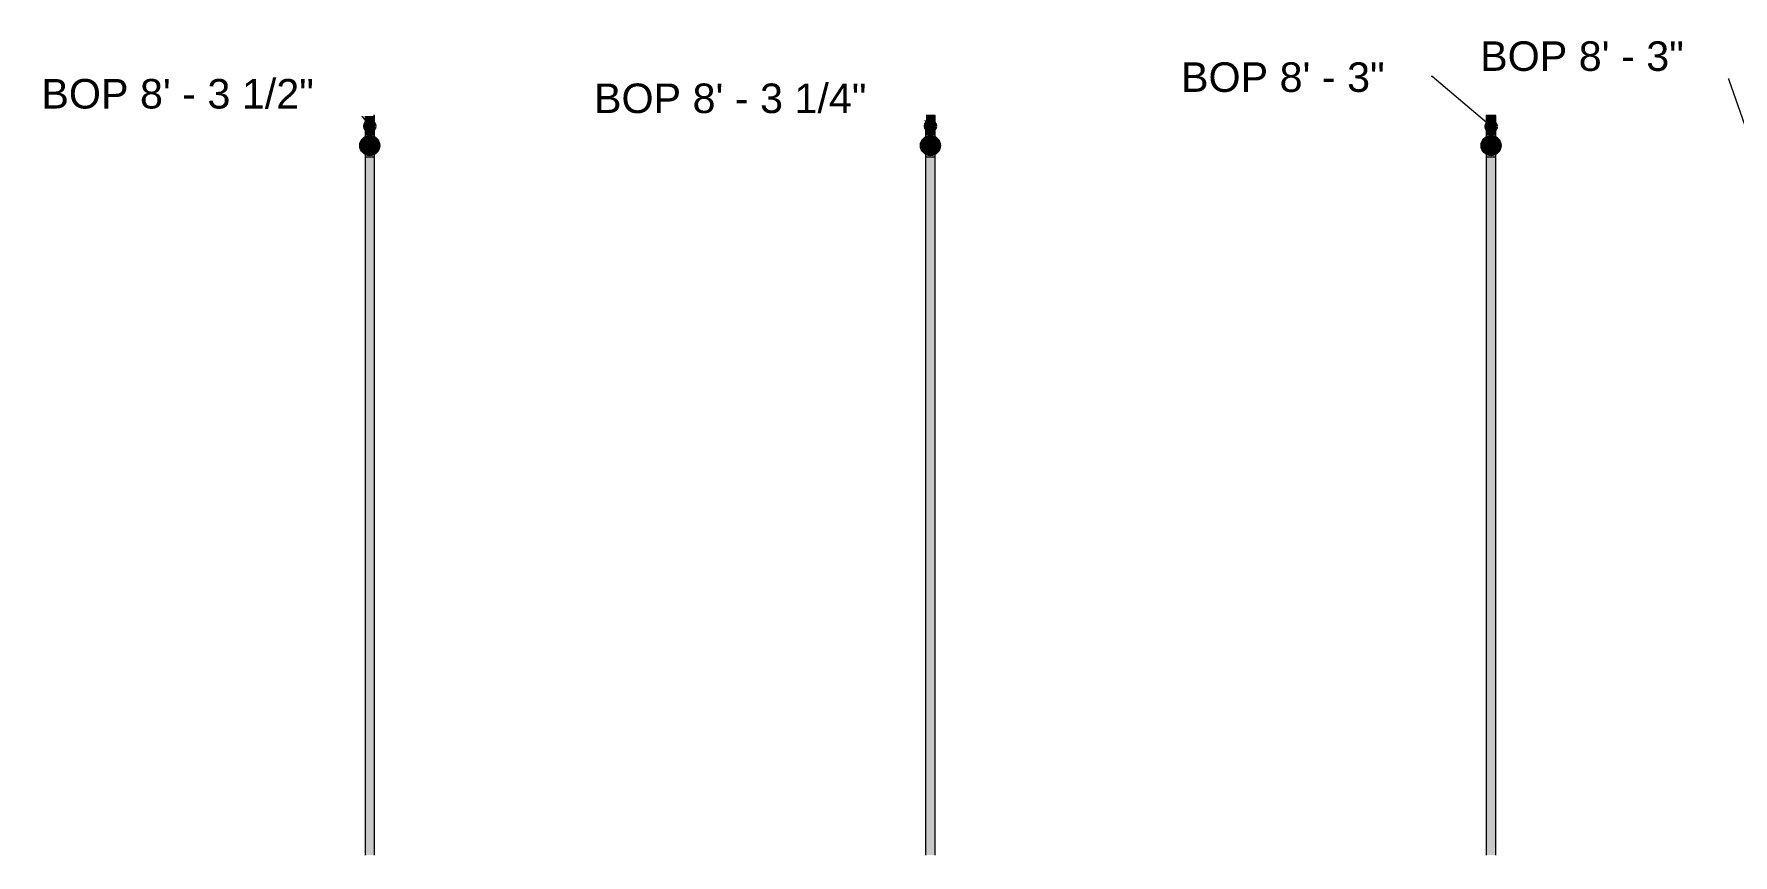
# Model space of a CAD drawing. Header units: inches. Extents: x -3385 to 41, y 7 to 1342.
# Drawn here: x -1247.1 to -907.7, y 350 to 514 of the extents above; entities that cross this region are included whole.
import ezdxf

# ---------------------------------------------------------------- set-up
doc = ezdxf.new("R2010")
doc.units = ezdxf.units.IN
doc.header["$MEASUREMENT"] = 0
for name, color, linetype, lineweight in [('A-ANNO-NOTE', 131, 'Continuous', 9), ('G-ANNO-DIMS', 111, 'Continuous', 9), ('P-PIPE', 3, 'Continuous', 9), ('P-PIPE-CNTR', 3, 'Continuous', 9)]:
    doc.layers.add(name, color=color, linetype=linetype, lineweight=lineweight)
doc.styles.add('Arial', font='arial.ttf', dxfattribs={"height": 5.901198})

msp = doc.modelspace()

# ---------------------------------------------------------------- hatches: boundary and pattern name
at = {"layer": 'A-ANNO-NOTE'}
h = msp.add_hatch(color=256, dxfattribs=at)
edge = h.paths.add_edge_path(flags=0)
edge.add_arc((-1180, 491.743), 2, 0, 360)
for points in [[(-1180, 489.743), (-1179, 490.011), (-1178.268, 490.743), (-1178, 491.743), (-1178.268, 492.743), (-1179, 493.475), (-1180, 493.743), (-1181, 493.475), (-1181.732, 492.743), (-1182, 491.743), (-1181.732, 490.743), (-1181, 490.011)], [(-1068, 489.743), (-1067, 490.011), (-1066.268, 490.743), (-1066, 491.743), (-1066.268, 492.743), (-1067, 493.475), (-1068, 493.743), (-1069, 493.475), (-1069.732, 492.743), (-1070, 491.743), (-1069.732, 490.743), (-1069, 490.011)], [(-956, 489.743), (-955, 490.011), (-954.268, 490.743), (-954, 491.743), (-954.268, 492.743), (-955, 493.475), (-956, 493.743), (-957, 493.475), (-957.732, 492.743), (-958, 491.743), (-957.732, 490.743), (-957, 490.011)]]:
    msp.add_hatch(color=256, dxfattribs=at).paths.add_polyline_path(points, flags=0)
h = msp.add_hatch(color=256, dxfattribs=at)
edge = h.paths.add_edge_path(flags=0)
edge.add_arc((-1068, 491.743), 2, 0, 360)
h = msp.add_hatch(color=256, dxfattribs=at)
edge = h.paths.add_edge_path(flags=0)
edge.add_arc((-956, 491.743), 2, 0, 360)
at = {"layer": 'P-PIPE'}
for points in [[(-1180, 493.983), (-1180, 497.739), (-1180.95, 497.743), (-1180.95, 493.987), (-1180.474, 493.984), (-1180.246, 493.983)], [(-1180, 493.983), (-1179.05, 493.996), (-1179.05, 497.743), (-1179.525, 497.74), (-1180, 497.739), (-1180, 493.996)], [(-1068, 493.983), (-1068, 497.739), (-1068.95, 497.743), (-1068.95, 493.987), (-1068.474, 493.984), (-1068.246, 493.983)], [(-1068, 493.983), (-1067.05, 493.996), (-1067.05, 497.743), (-1067.525, 497.74), (-1068, 497.739), (-1068, 493.996)], [(-956, 493.983), (-956, 497.739), (-956.95, 497.743), (-956.95, 493.987), (-956.474, 493.984), (-956.246, 493.983)], [(-956, 493.983), (-955.05, 493.996), (-955.05, 497.743), (-955.525, 497.74), (-956, 497.739), (-956, 493.996)], [(-1180, 490.793), (-1179.754, 490.825), (-1179.525, 490.92), (-1179.328, 491.071), (-1179.177, 491.268), (-1179.082, 491.497), (-1179.05, 491.743), (-1179.082, 491.989), (-1179.177, 492.218), (-1179.328, 492.415), (-1179.525, 492.566), (-1179.754, 492.66), (-1180, 492.693), (-1180.246, 492.66), (-1180.475, 492.566), (-1180.672, 492.415), (-1180.823, 492.218), (-1180.918, 491.989), (-1180.95, 491.743), (-1180.918, 491.497), (-1180.823, 491.268), (-1180.672, 491.071), (-1180.475, 490.92), (-1180.246, 490.825)], [(-1068, 490.793), (-1067.754, 490.825), (-1067.525, 490.92), (-1067.328, 491.071), (-1067.177, 491.268), (-1067.082, 491.497), (-1067.05, 491.743), (-1067.082, 491.989), (-1067.177, 492.218), (-1067.328, 492.415), (-1067.525, 492.566), (-1067.754, 492.66), (-1068, 492.693), (-1068.246, 492.66), (-1068.475, 492.566), (-1068.672, 492.415), (-1068.823, 492.218), (-1068.918, 491.989), (-1068.95, 491.743), (-1068.918, 491.497), (-1068.823, 491.268), (-1068.672, 491.071), (-1068.475, 490.92), (-1068.246, 490.825)], [(-956, 490.793), (-955.754, 490.825), (-955.525, 490.92), (-955.328, 491.071), (-955.177, 491.268), (-955.082, 491.497), (-955.05, 491.743), (-955.082, 491.989), (-955.177, 492.218), (-955.328, 492.415), (-955.525, 492.566), (-955.754, 492.66), (-956, 492.693), (-956.246, 492.66), (-956.475, 492.566), (-956.672, 492.415), (-956.823, 492.218), (-956.918, 491.989), (-956.95, 491.743), (-956.918, 491.497), (-956.823, 491.268), (-956.672, 491.071), (-956.475, 490.92), (-956.246, 490.825)], [(-1180, 349.983), (-1179.05, 349.987), (-1179.05, 489.499), (-1179.525, 489.496), (-1180, 489.495), (-1180, 356.541)], [(-1068, 349.983), (-1067.05, 349.987), (-1067.05, 489.499), (-1067.525, 489.496), (-1068, 489.495), (-1068, 356.541)], [(-956, 349.983), (-955.05, 349.987), (-955.05, 489.499), (-955.525, 489.496), (-956, 489.495), (-956, 356.541)]]:
    msp.add_hatch(color=256, dxfattribs=at).paths.add_polyline_path(points, flags=0)
h = msp.add_hatch(color=256, dxfattribs=at)
h.paths.add_polyline_path([(-1180, 489.495), (-1180.004, 490.793), (-1180.254, 490.827), (-1180.477, 490.921), (-1180.674, 491.073), (-1180.841, 491.31), (-1180.879, 491.381), (-1180.933, 491.56), (-1180.951, 491.743), (-1180.951, 489.499), (-1180.475, 489.496), (-1180.246, 489.495)], flags=0)
h.paths.add_polyline_path([(-1180.951, 491.743), (-1180.918, 491.992), (-1180.788, 492.276), (-1180.655, 492.433), (-1180.443, 492.58), (-1180.243, 492.662), (-1180, 492.694), (-1180, 493.983), (-1180.951, 493.987), (-1180.951, 491.908)], flags=0)
h = msp.add_hatch(color=256, dxfattribs=at)
h.paths.add_polyline_path([(-1180, 490.792), (-1179.753, 490.825), (-1179.524, 490.92), (-1179.327, 491.072), (-1179.176, 491.269), (-1179.082, 491.498), (-1179.05, 491.747), (-1179.082, 491.99), (-1179.178, 492.22), (-1179.329, 492.416), (-1179.528, 492.568), (-1179.756, 492.662), (-1180.008, 492.693), (-1180.249, 492.66), (-1180.479, 492.564), (-1180.674, 492.413), (-1180.825, 492.214), (-1180.919, 491.985), (-1180.95, 491.735), (-1180.917, 491.493), (-1180.821, 491.265), (-1180.67, 491.069), (-1180.473, 490.919), (-1180.244, 490.824), (-1180.001, 490.792)], flags=0)
h.paths.add_polyline_path([(-1180, 490.793), (-1180.251, 490.827), (-1180.475, 490.92), (-1180.676, 491.076), (-1180.823, 491.268), (-1180.919, 491.505), (-1180.95, 491.743), (-1180.914, 491.997), (-1180.823, 492.218), (-1180.665, 492.42), (-1180.475, 492.566), (-1180.238, 492.661), (-1180, 492.693), (-1179.748, 492.658), (-1179.525, 492.566), (-1179.325, 492.411), (-1179.177, 492.218), (-1179.082, 491.989), (-1179.05, 491.741), (-1179.083, 491.494), (-1179.177, 491.268), (-1179.328, 491.071), (-1179.526, 490.92), (-1179.755, 490.825)], flags=0)
h = msp.add_hatch(color=256, dxfattribs=at)
h.paths.add_polyline_path([(-1179.05, 491.743), (-1179.05, 493.987), (-1179.525, 493.984), (-1180, 493.983), (-1179.992, 492.693), (-1179.746, 492.659), (-1179.524, 492.566), (-1179.327, 492.414), (-1179.16, 492.177), (-1179.121, 492.105), (-1179.067, 491.926), (-1179.05, 491.748)], flags=0)
h.paths.add_polyline_path([(-1180, 489.495), (-1179.05, 489.499), (-1179.05, 491.738), (-1179.082, 491.496), (-1179.213, 491.21), (-1179.346, 491.053), (-1179.539, 490.914), (-1179.754, 490.825), (-1180, 490.792), (-1180, 490.683)], flags=0)
h = msp.add_hatch(color=256, dxfattribs=at)
h.paths.add_polyline_path([(-1068, 489.495), (-1068.004, 490.793), (-1068.254, 490.827), (-1068.477, 490.921), (-1068.674, 491.073), (-1068.841, 491.31), (-1068.879, 491.381), (-1068.933, 491.56), (-1068.951, 491.743), (-1068.951, 489.499), (-1068.475, 489.496), (-1068.246, 489.495)], flags=0)
h.paths.add_polyline_path([(-1068.951, 491.743), (-1068.918, 491.992), (-1068.788, 492.276), (-1068.655, 492.433), (-1068.443, 492.58), (-1068.243, 492.662), (-1068, 492.694), (-1068, 493.983), (-1068.951, 493.987), (-1068.951, 491.908)], flags=0)
h = msp.add_hatch(color=256, dxfattribs=at)
h.paths.add_polyline_path([(-1068, 490.792), (-1067.753, 490.825), (-1067.524, 490.92), (-1067.327, 491.072), (-1067.176, 491.269), (-1067.082, 491.498), (-1067.05, 491.747), (-1067.082, 491.99), (-1067.178, 492.22), (-1067.329, 492.416), (-1067.528, 492.568), (-1067.756, 492.662), (-1068.008, 492.693), (-1068.249, 492.66), (-1068.479, 492.564), (-1068.674, 492.413), (-1068.825, 492.214), (-1068.919, 491.985), (-1068.95, 491.735), (-1068.917, 491.493), (-1068.821, 491.265), (-1068.67, 491.069), (-1068.473, 490.919), (-1068.244, 490.824), (-1068.001, 490.792)], flags=0)
h.paths.add_polyline_path([(-1068, 490.793), (-1068.251, 490.827), (-1068.475, 490.92), (-1068.676, 491.076), (-1068.823, 491.268), (-1068.919, 491.505), (-1068.95, 491.743), (-1068.914, 491.997), (-1068.823, 492.218), (-1068.665, 492.42), (-1068.475, 492.566), (-1068.238, 492.661), (-1068, 492.693), (-1067.748, 492.658), (-1067.525, 492.566), (-1067.325, 492.411), (-1067.177, 492.218), (-1067.082, 491.989), (-1067.05, 491.741), (-1067.083, 491.494), (-1067.177, 491.268), (-1067.328, 491.071), (-1067.526, 490.92), (-1067.755, 490.825)], flags=0)
h = msp.add_hatch(color=256, dxfattribs=at)
h.paths.add_polyline_path([(-1067.05, 491.743), (-1067.05, 493.987), (-1067.525, 493.984), (-1068, 493.983), (-1067.992, 492.693), (-1067.746, 492.659), (-1067.524, 492.566), (-1067.327, 492.414), (-1067.16, 492.177), (-1067.121, 492.105), (-1067.067, 491.926), (-1067.05, 491.748)], flags=0)
h.paths.add_polyline_path([(-1068, 489.495), (-1067.05, 489.499), (-1067.05, 491.738), (-1067.082, 491.496), (-1067.213, 491.21), (-1067.346, 491.053), (-1067.539, 490.914), (-1067.754, 490.825), (-1068, 490.792), (-1068, 490.683)], flags=0)
h = msp.add_hatch(color=256, dxfattribs=at)
h.paths.add_polyline_path([(-956, 489.495), (-956.004, 490.793), (-956.254, 490.827), (-956.477, 490.921), (-956.674, 491.073), (-956.841, 491.31), (-956.879, 491.381), (-956.933, 491.56), (-956.951, 491.743), (-956.951, 489.499), (-956.475, 489.496), (-956.246, 489.495)], flags=0)
h.paths.add_polyline_path([(-956.951, 491.743), (-956.918, 491.992), (-956.788, 492.276), (-956.655, 492.433), (-956.443, 492.58), (-956.243, 492.662), (-956, 492.694), (-956, 493.983), (-956.951, 493.987), (-956.951, 491.908)], flags=0)
h = msp.add_hatch(color=256, dxfattribs=at)
h.paths.add_polyline_path([(-956, 490.792), (-955.753, 490.825), (-955.524, 490.92), (-955.327, 491.072), (-955.176, 491.269), (-955.082, 491.498), (-955.05, 491.747), (-955.082, 491.99), (-955.178, 492.22), (-955.329, 492.416), (-955.528, 492.568), (-955.756, 492.662), (-956.008, 492.693), (-956.249, 492.66), (-956.479, 492.564), (-956.674, 492.413), (-956.825, 492.214), (-956.919, 491.985), (-956.95, 491.735), (-956.917, 491.493), (-956.821, 491.265), (-956.67, 491.069), (-956.473, 490.919), (-956.244, 490.824), (-956.001, 490.792)], flags=0)
h.paths.add_polyline_path([(-956, 490.793), (-956.251, 490.827), (-956.475, 490.92), (-956.676, 491.076), (-956.823, 491.268), (-956.919, 491.505), (-956.95, 491.743), (-956.914, 491.997), (-956.823, 492.218), (-956.665, 492.42), (-956.475, 492.566), (-956.238, 492.661), (-956, 492.693), (-955.748, 492.658), (-955.525, 492.566), (-955.325, 492.411), (-955.177, 492.218), (-955.082, 491.989), (-955.05, 491.741), (-955.083, 491.494), (-955.177, 491.268), (-955.328, 491.071), (-955.526, 490.92), (-955.755, 490.825)], flags=0)
h = msp.add_hatch(color=256, dxfattribs=at)
h.paths.add_polyline_path([(-955.05, 491.743), (-955.05, 493.987), (-955.525, 493.984), (-956, 493.983), (-955.992, 492.693), (-955.746, 492.659), (-955.524, 492.566), (-955.327, 492.414), (-955.16, 492.177), (-955.121, 492.105), (-955.067, 491.926), (-955.05, 491.748)], flags=0)
h.paths.add_polyline_path([(-956, 489.495), (-955.05, 489.499), (-955.05, 491.738), (-955.082, 491.496), (-955.213, 491.21), (-955.346, 491.053), (-955.539, 490.914), (-955.754, 490.825), (-956, 490.792), (-956, 490.683)], flags=0)
h = msp.add_hatch(color=256, dxfattribs=at)
h.paths.add_polyline_path([(-1180.673, 349.984), (-1180.673, 349.985), (-1180.673, 356.541)], flags=0)
h.paths.add_polyline_path([(-1180, 349.983), (-1180, 489.495), (-1180.95, 489.498), (-1180.95, 349.987), (-1180.474, 349.984), (-1180.246, 349.983)], flags=0)
h = msp.add_hatch(color=256, dxfattribs=at)
h.paths.add_polyline_path([(-1068.673, 349.984), (-1068.673, 349.985), (-1068.673, 356.541)], flags=0)
h.paths.add_polyline_path([(-1068, 349.983), (-1068, 489.495), (-1068.95, 489.498), (-1068.95, 349.987), (-1068.474, 349.984), (-1068.246, 349.983)], flags=0)
h = msp.add_hatch(color=256, dxfattribs=at)
h.paths.add_polyline_path([(-956.673, 349.984), (-956.673, 349.985), (-956.673, 356.541)], flags=0)
h.paths.add_polyline_path([(-956, 349.983), (-956, 489.495), (-956.95, 489.498), (-956.95, 349.987), (-956.474, 349.984), (-956.246, 349.983)], flags=0)

# ---------------------------------------------------------------- linework, layer by layer
at = {"layer": 'A-ANNO-NOTE'}
for p, q in [((-1181.732, 492.743), (-1182, 491.743)), ((-1181, 493.475), (-1181.732, 492.743)), ((-1180, 493.743), (-1181, 493.475)), ((-1179, 493.475), (-1180, 493.743)), ((-1178.268, 492.743), (-1179, 493.475)), ((-1178, 491.743), (-1178.268, 492.743)), ((-1069.732, 492.743), (-1070, 491.743)), ((-1069, 493.475), (-1069.732, 492.743)), ((-1068, 493.743), (-1069, 493.475)), ((-1067, 493.475), (-1068, 493.743)), ((-1066.268, 492.743), (-1067, 493.475)), ((-1066, 491.743), (-1066.268, 492.743)), ((-957.732, 492.743), (-958, 491.743)), ((-957, 493.475), (-957.732, 492.743)), ((-956, 493.743), (-957, 493.475)), ((-955, 493.475), (-956, 493.743)), ((-954.268, 492.743), (-955, 493.475)), ((-954, 491.743), (-954.268, 492.743)), ((-1182, 491.743), (-1181.732, 490.743)), ((-1181.732, 490.743), (-1181, 490.011)), ((-1181, 490.011), (-1180, 489.743)), ((-1180, 489.743), (-1179, 490.011)), ((-1179, 490.011), (-1178.268, 490.743)), ((-1178.268, 490.743), (-1178, 491.743)), ((-1070, 491.743), (-1069.732, 490.743)), ((-1069.732, 490.743), (-1069, 490.011)), ((-1069, 490.011), (-1068, 489.743)), ((-1068, 489.743), (-1067, 490.011)), ((-1067, 490.011), (-1066.268, 490.743)), ((-1066.268, 490.743), (-1066, 491.743)), ((-958, 491.743), (-957.732, 490.743)), ((-957.732, 490.743), (-957, 490.011)), ((-957, 490.011), (-956, 489.743)), ((-956, 489.743), (-955, 490.011)), ((-955, 490.011), (-954.268, 490.743)), ((-954.268, 490.743), (-954, 491.743))]:
    msp.add_line(p, q, dxfattribs=at)
for centre in [(-1180, 491.743), (-1068, 491.743), (-956, 491.743)]:
    msp.add_circle(centre, 2, dxfattribs=at)
at = {"layer": 'G-ANNO-DIMS'}
for p, q in [((-910.167, 509.765), (-916.303, 509.765)), ((-905.337, 495.896), (-910.167, 509.765)), ((-967.735, 505.57), (-976.063, 505.57)), ((-1184.92, 502.246), (-1190.043, 502.246)), ((-1180, 495.629), (-1184.92, 502.246)), ((-1073.685, 501.338), (-1079.653, 501.338)), ((-1068, 495.653), (-1073.685, 501.338))]:
    msp.add_line(p, q, dxfattribs=at)
at = {"layer": 'G-ANNO-DIMS', "lineweight": 50}
for centre in [(-1180, 495.629), (-1068, 495.653), (-956, 495.549)]:
    msp.add_circle(centre, 1, dxfattribs=at)
at = {"layer": 'P-PIPE'}
for p, q in [((-1180.95, 497.743), (-1180.95, 493.987)), ((-1179.05, 493.987), (-1179.05, 497.743)), ((-1068.95, 497.743), (-1068.95, 493.987)), ((-1067.05, 493.987), (-1067.05, 497.743)), ((-956.95, 497.743), (-956.95, 493.987)), ((-955.05, 493.987), (-955.05, 497.743)), ((-1180.951, 493.987), (-1180.951, 489.499)), ((-1179.05, 489.499), (-1179.05, 493.987)), ((-1068.951, 493.987), (-1068.951, 489.499)), ((-1067.05, 489.499), (-1067.05, 493.987)), ((-956.951, 493.987), (-956.951, 489.499)), ((-955.05, 489.499), (-955.05, 493.987)), ((-1180.95, 489.499), (-1180.95, 349.987)), ((-1179.05, 349.987), (-1179.05, 489.499)), ((-1068.95, 489.499), (-1068.95, 349.987)), ((-1067.05, 349.987), (-1067.05, 489.499)), ((-956.95, 489.499), (-956.95, 349.987)), ((-955.05, 349.987), (-955.05, 489.499))]:
    msp.add_line(p, q, dxfattribs=at)
for centre, radius, start, end in [((-1180, 491.743), 0.95, 0, 180), ((-1180, 492.218), 0.475, 270, 90), ((-1068, 491.743), 0.95, 0, 180), ((-1068, 492.218), 0.475, 270, 90), ((-956, 491.743), 0.95, 0, 180), ((-956, 492.218), 0.475, 270, 90), ((-1180, 491.743), 0.95, 180, 0), ((-1180, 491.268), 0.475, 90, 270), ((-1068, 491.743), 0.95, 180, 0), ((-1068, 491.268), 0.475, 90, 270), ((-956, 491.743), 0.95, 180, 0), ((-956, 491.268), 0.475, 90, 270)]:
    msp.add_arc(centre, radius, start, end, dxfattribs=at)
for centre, major_axis, start_param, end_param in [((-1180, 497.743), (0.95, 0), 1.5707963, 3.1415927), ((-1180, 497.743), (0.95, 0), 3.1415927, 4.712389), ((-1180, 497.743), (0.95, 0), 0, 1.5707963), ((-1180, 497.743), (0.95, 0), 4.712389, 6.2831853), ((-1068, 497.743), (0.95, 0), 1.5707963, 3.1415927), ((-1068, 497.743), (0.95, 0), 3.1415927, 4.712389), ((-1068, 497.743), (0.95, 0), 0, 1.5707963), ((-1068, 497.743), (0.95, 0), 4.712389, 6.2831853), ((-956, 497.743), (0.95, 0), 1.5707963, 3.1415927), ((-956, 497.743), (0.95, 0), 3.1415927, 4.712389), ((-956, 497.743), (0.95, 0), 0, 1.5707963), ((-956, 497.743), (0.95, 0), 4.712389, 6.2831853), ((-1180, 493.987), (0.951, 0), 3.1415927, 3.403392), ((-1180, 493.987), (0.951, 0), 3.4054884, 3.6651914), ((-1180, 493.987), (0.95, 0), 3.6651914, 3.9260253), ((-1180, 493.987), (0.951, 0), 3.6663729, 3.9269908), ((-1180, 493.987), (0.95, 0), 3.9269908, 4.1882663), ((-1180, 493.987), (0.951, 0), 3.9277311, 4.1887902), ((-1180, 493.987), (0.95, 0), 4.1887902, 4.4503567), ((-1180, 493.987), (0.951, 0), 4.1892397, 4.4505896), ((-1180, 493.987), (0.95, 0), 4.4505896, 4.712389), ((-1180, 493.987), (0.951, 0), 4.4508064, 4.712389), ((-1180, 493.987), (0.951, 0), 4.712389, 5.758405), ((-1180, 493.987), (0.95, 0), 4.712389, 4.9741884), ((-1180, 493.987), (0.95, 0), 4.9744212, 5.2359878), ((-1180, 493.987), (0.95, 0), 5.2365116, 5.4977871), ((-1180, 493.987), (0.95, 0), 5.4987526, 5.7595865), ((-1180, 493.987), (0.951, 0), 5.7595865, 6.2831853), ((-1068, 493.987), (0.951, 0), 3.1415927, 3.403392), ((-1068, 493.987), (0.951, 0), 3.4054884, 3.6651914), ((-1068, 493.987), (0.95, 0), 3.6651914, 3.9260253), ((-1068, 493.987), (0.951, 0), 3.6663729, 3.9269908), ((-1068, 493.987), (0.95, 0), 3.9269908, 4.1882663), ((-1068, 493.987), (0.951, 0), 3.9277311, 4.1887902), ((-1068, 493.987), (0.95, 0), 4.1887902, 4.4503567), ((-1068, 493.987), (0.951, 0), 4.1892397, 4.4505896), ((-1068, 493.987), (0.95, 0), 4.4505896, 4.712389), ((-1068, 493.987), (0.951, 0), 4.4508064, 4.712389), ((-1068, 493.987), (0.951, 0), 4.712389, 5.758405), ((-1068, 493.987), (0.95, 0), 4.712389, 4.9741884), ((-1068, 493.987), (0.95, 0), 4.9744212, 5.2359878), ((-1068, 493.987), (0.95, 0), 5.2365116, 5.4977871), ((-1068, 493.987), (0.95, 0), 5.4987526, 5.7595865), ((-1068, 493.987), (0.951, 0), 5.7595865, 6.2831853), ((-956, 493.987), (0.951, 0), 3.1415927, 3.403392), ((-956, 493.987), (0.951, 0), 3.4054884, 3.6651914), ((-956, 493.987), (0.95, 0), 3.6651914, 3.9260253), ((-956, 493.987), (0.951, 0), 3.6663729, 3.9269908), ((-956, 493.987), (0.95, 0), 3.9269908, 4.1882663), ((-956, 493.987), (0.951, 0), 3.9277311, 4.1887902), ((-956, 493.987), (0.95, 0), 4.1887902, 4.4503567), ((-956, 493.987), (0.951, 0), 4.1892397, 4.4505896), ((-956, 493.987), (0.95, 0), 4.4505896, 4.712389), ((-956, 493.987), (0.951, 0), 4.4508064, 4.712389), ((-956, 493.987), (0.951, 0), 4.712389, 5.758405), ((-956, 493.987), (0.95, 0), 4.712389, 4.9741884), ((-956, 493.987), (0.95, 0), 4.9744212, 5.2359878), ((-956, 493.987), (0.95, 0), 5.2365116, 5.4977871), ((-956, 493.987), (0.95, 0), 5.4987526, 5.7595865), ((-956, 493.987), (0.951, 0), 5.7595865, 6.2831853), ((-1180, 489.499), (0.951, 0), 3.1415927, 4.712389), ((-1180, 489.499), (0.95, 0), 3.6651914, 3.9260253), ((-1180, 489.499), (0.95, 0), 3.9269908, 4.1882663), ((-1180, 489.499), (0.95, 0), 4.1887902, 4.4503567), ((-1180, 489.499), (0.95, 0), 4.4505896, 4.712389), ((-1180, 489.499), (0.951, 0), 4.712389, 6.2831853), ((-1180, 489.499), (0.95, 0), 4.712389, 4.9741884), ((-1180, 489.499), (0.95, 0), 4.9744212, 5.2359878), ((-1180, 489.499), (0.95, 0), 5.2365116, 5.4977871), ((-1180, 489.499), (0.95, 0), 5.4987526, 5.7595865), ((-1068, 489.499), (0.951, 0), 3.1415927, 4.712389), ((-1068, 489.499), (0.95, 0), 3.6651914, 3.9260253), ((-1068, 489.499), (0.95, 0), 3.9269908, 4.1882663), ((-1068, 489.499), (0.95, 0), 4.1887902, 4.4503567), ((-1068, 489.499), (0.95, 0), 4.4505896, 4.712389), ((-1068, 489.499), (0.951, 0), 4.712389, 6.2831853), ((-1068, 489.499), (0.95, 0), 4.712389, 4.9741884), ((-1068, 489.499), (0.95, 0), 4.9744212, 5.2359878), ((-1068, 489.499), (0.95, 0), 5.2365116, 5.4977871), ((-1068, 489.499), (0.95, 0), 5.4987526, 5.7595865), ((-956, 489.499), (0.951, 0), 3.1415927, 4.712389), ((-956, 489.499), (0.95, 0), 3.6651914, 3.9260253), ((-956, 489.499), (0.95, 0), 3.9269908, 4.1882663), ((-956, 489.499), (0.95, 0), 4.1887902, 4.4503567), ((-956, 489.499), (0.95, 0), 4.4505896, 4.712389), ((-956, 489.499), (0.951, 0), 4.712389, 6.2831853), ((-956, 489.499), (0.95, 0), 4.712389, 4.9741884), ((-956, 489.499), (0.95, 0), 4.9744212, 5.2359878), ((-956, 489.499), (0.95, 0), 5.2365116, 5.4977871), ((-956, 489.499), (0.95, 0), 5.4987526, 5.7595865)]:
    msp.add_ellipse(centre, major_axis=major_axis, ratio=0.0041666, start_param=start_param, end_param=end_param, dxfattribs=at)
at = {"layer": 'P-PIPE-CNTR'}
for p, q in [((-1180, 490.243), (-1180, 493.243)), ((-1068, 490.243), (-1068, 493.243)), ((-956, 490.243), (-956, 493.243)), ((-1181.5, 491.743), (-1178.5, 491.743)), ((-1069.5, 491.743), (-1066.5, 491.743)), ((-957.5, 491.743), (-954.5, 491.743))]:
    msp.add_line(p, q, dxfattribs=at)

# ---------------------------------------------------------------- next in the draw order: texts
at = {"layer": 'G-ANNO-DIMS', "char_height": 5.9012, "attachment_point": 1, "line_spacing_factor": 0.938532, "style": 'Arial', "bg_fill": 3, "box_fill_scale": 1.25, "bg_fill_color": 0, "bg_fill_transparency": 0}
for s, insert, width in [('BOP 8\' - 3"', (-958.183, 512.569), 48.456), ('BOP 8\' - 3 1/2"', (-1245.603, 505.05), 64.872), ('BOP 8\' - 3 1/4"', (-1135.213, 504.142), 64.872)]:
    msp.add_mtext(s, dxfattribs=dict(at, insert=insert, width=width))

# ---------------------------------------------------------------- next in the draw order: linework, layer by layer
at = {"layer": 'G-ANNO-DIMS'}
msp.add_line((-956, 495.549), (-967.735, 505.57), dxfattribs=at)

# ---------------------------------------------------------------- next in the draw order: texts
at = {"layer": 'G-ANNO-DIMS', "insert": (-1017.943, 508.374), "char_height": 5.9012, "width": 48.456, "attachment_point": 1, "line_spacing_factor": 0.938532, "style": 'Arial', "bg_fill": 3, "box_fill_scale": 1.25, "bg_fill_color": 0, "bg_fill_transparency": 0}
msp.add_mtext('BOP 8\' - 3"', dxfattribs=at)

doc.saveas('drawing.dxf')
